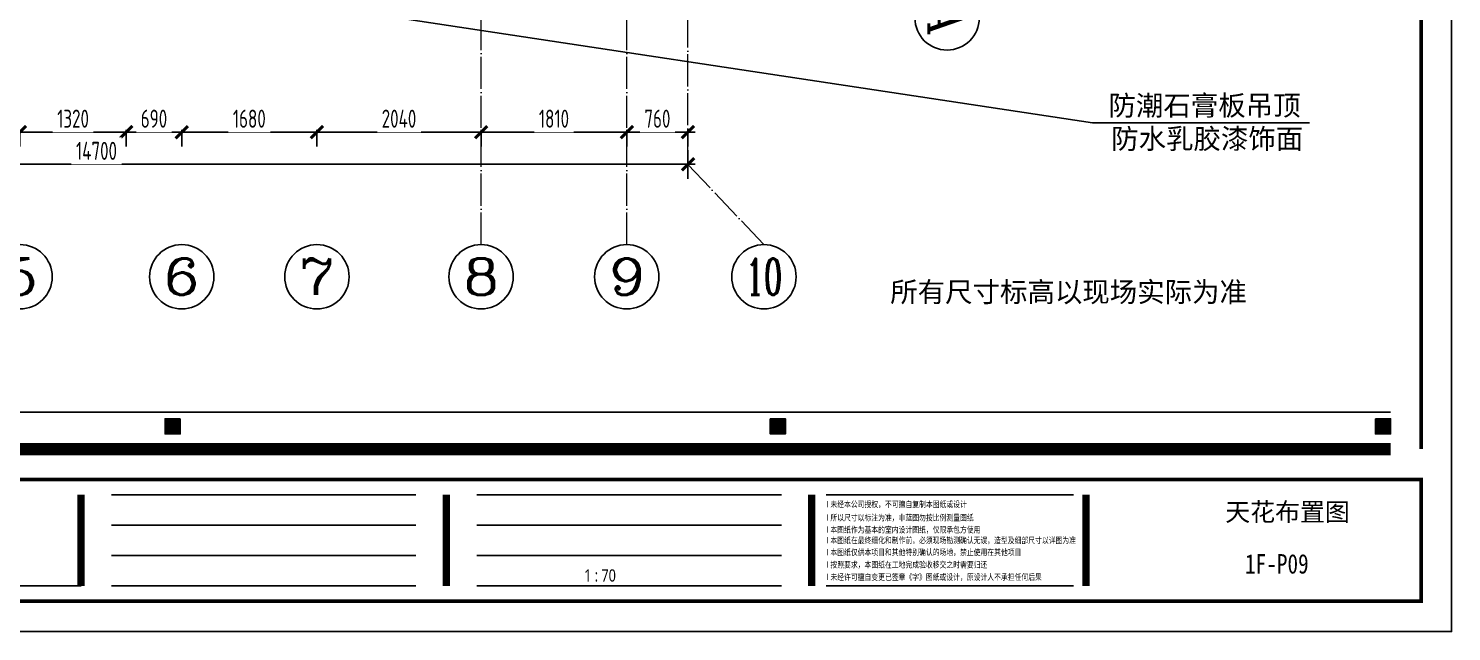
# Model space of a CAD drawing. Header units: inches. Extents: x -50945 to 250244, y -404780 to 18493.
# Drawn here: x 105423 to 123107, y -359828 to -352325 of the extents above; entities that cross this region are included whole.
import ezdxf
from ezdxf.enums import TextEntityAlignment as Align

# ---------------------------------------------------------------- set-up
doc = ezdxf.new("R2010")
doc.units = ezdxf.units.IN
doc.header["$MEASUREMENT"] = 0
doc.linetypes.add('DOTE', pattern=[2.42, 2, -0.2, 0.02, -0.2])
for name, color, linetype in [('0 @ 1 (1)', 7, 'Continuous'), ('15开关布置图-YJ', 2, 'Continuous'), ('AXIS', 1, 'Continuous'), ('AXIS_TEXT', 7, 'Continuous'), ('A图框', 7, 'Continuous'), ('D-ARCHI', 250, 'Continuous'), ('外标注', 50, 'Continuous')]:
    doc.layers.add(name, color=color, linetype=linetype)
doc.layers.add('天棚材质标注', color=2, linetype='Continuous', lineweight=5)
doc.styles.add('04.YBC-外标注3.0', font='', dxfattribs={"width": 0.8, "height": 3})
doc.styles.add('05.YBC-内标注2.5', font='', dxfattribs={"width": 0.8, "height": 2.5})
doc.styles.add('_TCH_AXIS', font='COMPLEX', dxfattribs={"bigfont": 'GBCBIG'})
doc.styles.add('COMPLEX', font='COMPLEX')
doc.styles.add('HBA-DIMT', font='ARCHS.SHX', dxfattribs={"width": 0.8})
doc.styles.get("Standard").update_dxf_attribs({"font": 'Arial.ttf'})
doc.styles.add('宋体', font='', dxfattribs={"width": 0.8})
doc.styles.get('04.YBC-外标注3.0').set_extended_font_data('SimSun')
doc.styles.get('05.YBC-内标注2.5').set_extended_font_data('SimSun')
doc.styles.get('宋体').set_extended_font_data('SimSun')
doc.dimstyles.new('HBA_40', dxfattribs={"dimscale": 50, "dimtxt": 2.5, "dimasz": 0.1, "dimexe": 2, "dimexo": 2.5, "dimgap": 0.6, "dimtad": 1, "dimdec": 0, "dimrnd": 5, "dimzin": 0, "dimtxsty": 'HBA-DIMT', "dimblk": 'HBA_DIMENSION_TICK', "dimblk1": 'HBA_DIMENSION_TICK', "dimblk2": 'HBA_DIMENSION_TICK', "dimcen": 0.125, "dimclrd": 44, "dimclre": 44, "dimclrt": 2, "dimadec": 0, "dimazin": 0, "dimtfac": 1, "dimtdec": 0, "dimtix": 1, "dimtmove": 1, "dimatfit": 3, "dimldrblk": 'HBA_Leader_Dot', "dimfxl": 0, "dimtvp": 1, "dimtfill": 1, "dimtolj": 1, "dimtzin": 0, "dimarcsym": 0})

# ---------------------------------------------------------------- blocks, each defined once
blk = doc.blocks.new('HBA_DIMENSION_TICK')
at = {"color": 0, "linetype": 'ByBlock'}
for p, q in [((-10, 0), (0, 0)), ((0, 0), (10, 0))]:
    blk.add_line(p, q, dxfattribs=at)
at = {"color": 50, "linetype": 'ByBlock'}
blk.add_solid([(-10, -7), (-7, -10), (7, 10), (10, 7)], dxfattribs=at)
blk = doc.blocks.new('*D874')
at = {"layer": 'Defpoints', "color": 0, "transparency": 16777216}
for p in [(105318, -353360), (106638, -353360), (106638, -353615)]:
    blk.add_point(p, dxfattribs=at)
at = {"layer": '外标注', "color": 44, "lineweight": -2, "transparency": 16777216}
for p, q in [((105318, -353585), (105318, -353795)), ((105327, -353615), (106629, -353615)), ((106638, -353585), (106638, -353795))]:
    blk.add_line(p, q, dxfattribs=at)
at = {"layer": '外标注', "color": 44, "lineweight": -2, "transparency": 16777216, "xscale": 9, "yscale": 9, "zscale": 9, "rotation": 180}
blk.add_blockref('HBA_DIMENSION_TICK', (105318, -353615), dxfattribs=at)
at = {"layer": '外标注', "color": 44, "lineweight": -2, "transparency": 16777216, "xscale": 9, "yscale": 9, "zscale": 9}
blk.add_blockref('HBA_DIMENSION_TICK', (106638, -353615), dxfattribs=at)
at = {"layer": '外标注', "color": 2, "transparency": 16777216, "insert": (105978, -353448), "char_height": 225, "attachment_point": 5, "style": 'HBA-DIMT', "bg_fill": 3, "box_fill_scale": 1.25, "bg_fill_color": 256, "bg_fill_true_color": 13158600, "bg_fill_transparency": 0}
blk.add_mtext('\\A1;1320', dxfattribs=at)
blk = doc.blocks.new('HBA_Leader_Dot')
at = {"color": 0, "linetype": 'ByBlock'}
blk.add_line((-5, 0), (-10, 0), dxfattribs=at)
at = {"color": 0, "linetype": 'ByBlock', "const_width": 5}
blk.add_lwpolyline([(-2.5, 0, 1), (2.5, 0, 1)], format="xyb", close=True, dxfattribs=at)
blk = doc.blocks.new('*D875')
at = {"layer": 'Defpoints', "color": 0, "transparency": 16777216}
for p in [(106638, -353360), (107328, -353360), (107328, -353615)]:
    blk.add_point(p, dxfattribs=at)
at = {"layer": '外标注', "color": 44, "lineweight": -2, "transparency": 16777216}
for p, q in [((106638, -353585), (106638, -353795)), ((106647, -353615), (107319, -353615)), ((107328, -353585), (107328, -353795))]:
    blk.add_line(p, q, dxfattribs=at)
at = {"layer": '外标注', "color": 44, "lineweight": -2, "transparency": 16777216, "xscale": 9, "yscale": 9, "zscale": 9, "rotation": 180}
blk.add_blockref('HBA_DIMENSION_TICK', (106638, -353615), dxfattribs=at)
at = {"layer": '外标注', "color": 44, "lineweight": -2, "transparency": 16777216, "xscale": 9, "yscale": 9, "zscale": 9}
blk.add_blockref('HBA_DIMENSION_TICK', (107328, -353615), dxfattribs=at)
at = {"layer": '外标注', "color": 2, "transparency": 16777216, "insert": (106983, -353448), "char_height": 225, "attachment_point": 5, "style": 'HBA-DIMT', "bg_fill": 3, "box_fill_scale": 1.25, "bg_fill_color": 256, "bg_fill_true_color": 13158600, "bg_fill_transparency": 0}
blk.add_mtext('\\A1;690', dxfattribs=at)
blk = doc.blocks.new('*D876')
at = {"layer": 'Defpoints', "color": 0, "transparency": 16777216}
for p in [(107328, -353360), (109008, -353360), (109008, -353615)]:
    blk.add_point(p, dxfattribs=at)
at = {"layer": '外标注', "color": 44, "lineweight": -2, "transparency": 16777216}
for p, q in [((107328, -353585), (107328, -353795)), ((107337, -353615), (108999, -353615)), ((109008, -353585), (109008, -353795))]:
    blk.add_line(p, q, dxfattribs=at)
at = {"layer": '外标注', "color": 44, "lineweight": -2, "transparency": 16777216, "xscale": 9, "yscale": 9, "zscale": 9, "rotation": 180}
blk.add_blockref('HBA_DIMENSION_TICK', (107328, -353615), dxfattribs=at)
at = {"layer": '外标注', "color": 44, "lineweight": -2, "transparency": 16777216, "xscale": 9, "yscale": 9, "zscale": 9}
blk.add_blockref('HBA_DIMENSION_TICK', (109008, -353615), dxfattribs=at)
at = {"layer": '外标注', "color": 2, "transparency": 16777216, "insert": (108168, -353448), "char_height": 225, "attachment_point": 5, "style": 'HBA-DIMT', "bg_fill": 3, "box_fill_scale": 1.25, "bg_fill_color": 256, "bg_fill_true_color": 13158600, "bg_fill_transparency": 0}
blk.add_mtext('\\A1;1680', dxfattribs=at)
blk = doc.blocks.new('*D877')
at = {"layer": 'Defpoints', "color": 0, "transparency": 16777216}
for p in [(109008, -353360), (111048, -353360), (111048, -353615)]:
    blk.add_point(p, dxfattribs=at)
at = {"layer": '外标注', "color": 44, "lineweight": -2, "transparency": 16777216}
for p, q in [((109008, -353585), (109008, -353795)), ((109017, -353615), (111039, -353615)), ((111048, -353585), (111048, -353795))]:
    blk.add_line(p, q, dxfattribs=at)
at = {"layer": '外标注', "color": 44, "lineweight": -2, "transparency": 16777216, "xscale": 9, "yscale": 9, "zscale": 9, "rotation": 180}
blk.add_blockref('HBA_DIMENSION_TICK', (109008, -353615), dxfattribs=at)
at = {"layer": '外标注', "color": 44, "lineweight": -2, "transparency": 16777216, "xscale": 9, "yscale": 9, "zscale": 9}
blk.add_blockref('HBA_DIMENSION_TICK', (111048, -353615), dxfattribs=at)
at = {"layer": '外标注', "color": 2, "transparency": 16777216, "insert": (110028, -353448), "char_height": 225, "attachment_point": 5, "style": 'HBA-DIMT', "bg_fill": 3, "box_fill_scale": 1.25, "bg_fill_color": 256, "bg_fill_true_color": 13158600, "bg_fill_transparency": 0}
blk.add_mtext('\\A1;2040', dxfattribs=at)
blk = doc.blocks.new('*D878')
at = {"layer": 'Defpoints', "color": 0, "transparency": 16777216}
for p in [(111048, -353360), (112859, -353360), (112859, -353615)]:
    blk.add_point(p, dxfattribs=at)
at = {"layer": '外标注', "color": 44, "lineweight": -2, "transparency": 16777216}
for p, q in [((111048, -353585), (111048, -353795)), ((111057, -353615), (112850, -353615)), ((112859, -353585), (112859, -353795))]:
    blk.add_line(p, q, dxfattribs=at)
at = {"layer": '外标注', "color": 44, "lineweight": -2, "transparency": 16777216, "xscale": 9, "yscale": 9, "zscale": 9, "rotation": 180}
blk.add_blockref('HBA_DIMENSION_TICK', (111048, -353615), dxfattribs=at)
at = {"layer": '外标注', "color": 44, "lineweight": -2, "transparency": 16777216, "xscale": 9, "yscale": 9, "zscale": 9}
blk.add_blockref('HBA_DIMENSION_TICK', (112859, -353615), dxfattribs=at)
at = {"layer": '外标注', "color": 2, "transparency": 16777216, "insert": (111954, -353448), "char_height": 225, "attachment_point": 5, "style": 'HBA-DIMT', "bg_fill": 3, "box_fill_scale": 1.25, "bg_fill_color": 256, "bg_fill_true_color": 13158600, "bg_fill_transparency": 0}
blk.add_mtext('\\A1;1810', dxfattribs=at)
blk = doc.blocks.new('*D879')
at = {"layer": 'Defpoints', "color": 0, "transparency": 16777216}
for p in [(112859, -353360), (113619, -353360), (113619, -353615)]:
    blk.add_point(p, dxfattribs=at)
at = {"layer": '外标注', "color": 44, "lineweight": -2, "transparency": 16777216}
for p, q in [((112859, -353585), (112859, -353795)), ((112868, -353615), (113610, -353615)), ((113619, -353585), (113619, -353795))]:
    blk.add_line(p, q, dxfattribs=at)
at = {"layer": '外标注', "color": 44, "lineweight": -2, "transparency": 16777216, "xscale": 9, "yscale": 9, "zscale": 9, "rotation": 180}
blk.add_blockref('HBA_DIMENSION_TICK', (112859, -353615), dxfattribs=at)
at = {"layer": '外标注', "color": 44, "lineweight": -2, "transparency": 16777216, "xscale": 9, "yscale": 9, "zscale": 9}
blk.add_blockref('HBA_DIMENSION_TICK', (113619, -353615), dxfattribs=at)
at = {"layer": '外标注', "color": 2, "transparency": 16777216, "insert": (113239, -353448), "char_height": 225, "attachment_point": 5, "style": 'HBA-DIMT', "bg_fill": 3, "box_fill_scale": 1.25, "bg_fill_color": 256, "bg_fill_true_color": 13158600, "bg_fill_transparency": 0}
blk.add_mtext('\\A1;760', dxfattribs=at)
blk = doc.blocks.new('*D880')
at = {"layer": 'Defpoints', "color": 0, "transparency": 16777216}
for p in [(98919, -353615), (113619, -353615), (113619, -354015)]:
    blk.add_point(p, dxfattribs=at)
at = {"layer": '外标注', "color": 44, "lineweight": -2, "transparency": 16777216}
for p, q in [((98919, -353840), (98919, -354195)), ((113619, -353840), (113619, -354195)), ((98928, -354015), (113610, -354015))]:
    blk.add_line(p, q, dxfattribs=at)
at = {"layer": '外标注', "color": 44, "lineweight": -2, "transparency": 16777216, "xscale": 9, "yscale": 9, "zscale": 9, "rotation": 180}
blk.add_blockref('HBA_DIMENSION_TICK', (98919, -354015), dxfattribs=at)
at = {"layer": '外标注', "color": 44, "lineweight": -2, "transparency": 16777216, "xscale": 9, "yscale": 9, "zscale": 9}
blk.add_blockref('HBA_DIMENSION_TICK', (113619, -354015), dxfattribs=at)
at = {"layer": '外标注', "color": 2, "transparency": 16777216, "insert": (106269, -353848), "char_height": 225, "attachment_point": 5, "style": 'HBA-DIMT', "bg_fill": 3, "box_fill_scale": 1.25, "bg_fill_color": 256, "bg_fill_true_color": 13158600, "bg_fill_transparency": 0}
blk.add_mtext('\\A1;14700', dxfattribs=at)
blk = doc.blocks.new('_AXISO')
blk.add_circle((0, 0), 0.5)
at = {"layer": 'AXIS_TEXT', "style": 'COMPLEX', "width": 1.041667}
blk.add_attdef('A', text='', height=0.56, dxfattribs=at).set_placement((-0.25, -0.28), (0.25, -0.28), align=Align.FIT)
blk = doc.blocks.new('gegeg')
at = {"layer": 'A图框'}
h = blk.add_hatch(color=256, dxfattribs=at)
h.dxf.hatch_style = 1
h.paths.add_polyline_path([(147800, -57733), (147975, -57733), (147975, -57558), (147800, -57558)])
h = blk.add_hatch(color=256, dxfattribs=at)
h.dxf.hatch_style = 1
h.paths.add_polyline_path([(154931, -57558), (154756, -57558), (154756, -57733), (154931, -57733)])
h = blk.add_hatch(color=256, dxfattribs=at)
h.dxf.hatch_style = 1
h.paths.add_polyline_path([(161887, -57558), (161712, -57558), (161712, -57733), (161887, -57733)])
for p, q in [((133887, -57482), (161887, -57482)), ((147184, -58433), (150684, -58433)), ((151384, -58433), (154884, -58433)), ((155398, -58433), (158242, -58433)), ((147184, -58783), (150684, -58783)), ((151384, -58783), (154884, -58783)), ((147184, -59133), (150684, -59133)), ((151384, -59133), (154884, -59133)), ((138761, -59483), (146834, -59483)), ((147184, -59483), (150684, -59483)), ((151384, -59483), (154884, -59483)), ((155398, -59483), (158242, -59483))]:
    blk.add_line(p, q, dxfattribs=at)
for points in [[(162587, -39218), (162587, -60008), (133187, -60008), (133187, -39218)], [(147975, -57558), (147800, -57558), (147800, -57733), (147975, -57733)], [(154756, -57558), (154931, -57558), (154931, -57733), (154756, -57733)], [(161712, -57558), (161887, -57558), (161887, -57733), (161712, -57733)]]:
    blk.add_lwpolyline(points, close=True, dxfattribs=at)
for points, const_width in [([(133537, -40125), (133537, -39568), (162237, -39568), (162237, -57908)], 42), ([(161887, -57908), (133887, -57908)], 140), ([(146834, -58433), (146834, -59483)], 84), ([(151034, -58433), (151034, -59483)], 84), ([(155234, -58433), (155234, -59483)], 84), ([(158387, -58433), (158387, -59483)], 84)]:
    blk.add_lwpolyline(points, dxfattribs=dict(at, const_width=const_width))
at = {"layer": 'A图框', "const_width": 42}
blk.add_lwpolyline([(133537, -58258), (162237, -58258), (162237, -59658), (133537, -59658)], close=True, dxfattribs=at)
at = {"layer": '0 @ 1 (1)', "insert": (152579, -59363), "char_height": 175, "width": 3199.54, "attachment_point": 4, "style": '05.YBC-内标注2.5'}
blk.add_mtext('{\\fMicrosoft YaHei|b0|i0|c134|p34;\\H0.8x; 1 : 70}', dxfattribs=at)
at = {"layer": 'A图框', "char_height": 70, "attachment_point": 1, "style": '04.YBC-外标注3.0'}
for s, width, insert in [('{\\fArial Unicode MS|b0|i0|c134|p0;l 未经本公司授权，不可擅自复制本图纸或设计}', 1842.18, (155405, -58508)), ('{\\fArial Unicode MS|b0|i0|c134|p0;l 所以尺寸以标注为准，非蓝图勿按比例测量图纸}', 1906.2, (155405, -58662)), ('{\\fArial Unicode MS|b0|i0|c134|p0;l 本图纸作为基本的室内设计图纸，仅限承包方使用}', 2550.12, (155405, -58801)), ('{\\fArial Unicode MS|b0|i0|c134|p0;l 本图纸在最终细化和制作前，必须现场勘测确认无误，造型及细部尺寸以详图为准}', 3701.19, (155405, -58923)), ('{\\fArial Unicode MS|b0|i0|c134|p0;l 本图纸仅供本项目和其他特别确认的场地，禁止使用在其他项目}', 3008.74, (155405, -59060)), ('{\\fArial Unicode MS|b0|i0|c134|p0;l 按照要求，本图纸在工地完成验收移交之时需要归还}', 1941.8, (155405, -59203)), ('{\\fArial Unicode MS|b0|i0|c134|p0;l 未经许可擅自变更已签章《字》图纸或设计，原设计人不承担任何后果}', 3026.66, (155405, -59346))]:
    blk.add_mtext_dynamic_manual_height_columns(s, width=width, gutter_width=1, heights=[0], dxfattribs=dict(at, insert=insert))

msp = doc.modelspace()

# ---------------------------------------------------------------- block references
at = {"layer": 'AXIS'}
ref = msp.add_blockref('_AXISO', (116838.67, -352194.62), dxfattribs=dict(at, xscale=800, yscale=800, zscale=800, rotation=270))
ref.add_attrib('A', 'A', dxfattribs={"layer": 'AXIS_TEXT', "height": 452.55, "rotation": 270, "style": '_TCH_AXIS', "width": 1.166667}).set_placement((116612.4, -351968.35), (116612.4, -352420.9), align=Align.FIT)
ref = msp.add_blockref('_AXISO', (105318.37, -355414.62), dxfattribs=dict(at, xscale=800, yscale=800, zscale=800))
ref.add_attrib('A', '5', dxfattribs={"layer": 'AXIS_TEXT', "height": 452.55, "style": '_TCH_AXIS', "width": 1.5}).set_placement((105092.1, -355640.9), (105544.64, -355640.9), align=Align.FIT)
ref = msp.add_blockref('_AXISO', (107328.37, -355414.62), dxfattribs=dict(at, xscale=800, yscale=800, zscale=800))
ref.add_attrib('A', '6', dxfattribs={"layer": 'AXIS_TEXT', "height": 452.55, "style": '_TCH_AXIS', "width": 1.5}).set_placement((107102.1, -355640.9), (107554.64, -355640.9), align=Align.FIT)
ref = msp.add_blockref('_AXISO', (109008.37, -355414.62), dxfattribs=dict(at, xscale=800, yscale=800, zscale=800))
ref.add_attrib('A', '7', dxfattribs={"layer": 'AXIS_TEXT', "height": 452.55, "style": '_TCH_AXIS', "width": 1.5}).set_placement((108782.1, -355640.9), (109234.64, -355640.9), align=Align.FIT)
ref = msp.add_blockref('_AXISO', (111048.37, -355414.62), dxfattribs=dict(at, xscale=800, yscale=800, zscale=800))
ref.add_attrib('A', '8', dxfattribs={"layer": 'AXIS_TEXT', "height": 452.55, "style": '_TCH_AXIS', "width": 1.5}).set_placement((110822.1, -355640.9), (111274.64, -355640.9), align=Align.FIT)
ref = msp.add_blockref('_AXISO', (112858.67, -355414.62), dxfattribs=dict(at, xscale=800, yscale=800, zscale=800))
ref.add_attrib('A', '9', dxfattribs={"layer": 'AXIS_TEXT', "height": 452.55, "style": '_TCH_AXIS', "width": 1.5}).set_placement((112632.4, -355640.9), (113084.95, -355640.9), align=Align.FIT)
ref = msp.add_blockref('_AXISO', (114563.34, -355414.62), dxfattribs=dict(at, xscale=800, yscale=800, zscale=800))
ref.add_attrib('A', '10', dxfattribs={"layer": 'AXIS_TEXT', "height": 452.548, "style": '_TCH_AXIS', "width": 0.724138}).set_placement((114337.06, -355640.9), (114789.61, -355640.9), align=Align.FIT)

# ---------------------------------------------------------------- texts
at = {"color": 253, "insert": (120541.39, -358863.85), "char_height": 242.164, "attachment_point": 1, "style": '宋体'}
msp.add_mtext_dynamic_manual_height_columns('1F-P09', width=66.2668, gutter_width=16.21, heights=[0], dxfattribs=at)
at = {"layer": '15开关布置图-YJ', "color": 241}
for s, p in [('防潮石膏板吊顶', (118844.71, -353408.38)), ('防水乳胶漆饰面', (118877.72, -353822.6))]:
    msp.add_text(s, height=250, dxfattribs=at).set_placement(p)
at = {"layer": '15开关布置图-YJ', "color": 241, "insert": (116132.1, -355478.03), "char_height": 250, "attachment_point": 1}
msp.add_mtext_dynamic_manual_height_columns('{\\fArial Unicode MS|b0|i0|c134|p0;所有尺寸标高以现场实际为准}', width=6146.256, gutter_width=0.5, heights=[0], dxfattribs=at)
at = {"layer": 'A图框', "insert": (120295.43, -358225.93), "char_height": 227.0292, "attachment_point": 1}
msp.add_mtext_dynamic_manual_height_columns('{\\fArial Unicode MS|b0|i0|c134|p0;天花布置图}', width=2770.8358, gutter_width=16.21, heights=[0], dxfattribs=at)

# ---------------------------------------------------------------- dimensions: what is measured, and where the dimension line sits
at = {"layer": '外标注'}
dim = msp.add_linear_dim(base=(106638.37, -353614.62), p1=(105318.37, -353359.58), p2=(106638.37, -353359.58), dimstyle='HBA_40', override={"dimscale": 90, "dimfxl": 200, "dimfxlon": 1}, dxfattribs=at)
dim.commit()
dim.dimension.update_dxf_attribs({"geometry": '*D874', "text_midpoint": (105978.37, -353448.12)})

# ---------------------------------------------------------------- leaders
at = {"layer": '天棚材质标注', "color": 6}
msp.add_leader([(105595.2, -350201.06), (94507.56, -353120.5), (92490.39, -353120.5)], dimstyle='HBA_40', override={"dimgap": 0.6, "dimtad": 0}, dxfattribs=at)

# ---------------------------------------------------------------- next in the draw order: dimensions: what is measured, and where the dimension line sits
at = {"layer": '外标注'}
dim = msp.add_linear_dim(base=(107328.37, -353614.62), p1=(106638.37, -353359.58), p2=(107328.37, -353359.58), dimstyle='HBA_40', override={"dimscale": 90, "dimfxl": 200, "dimfxlon": 1}, dxfattribs=at)
dim.commit()
dim.dimension.update_dxf_attribs({"geometry": '*D875', "text_midpoint": (106983.37, -353448.12)})

# ---------------------------------------------------------------- next in the draw order: dimensions: what is measured, and where the dimension line sits
dim = msp.add_linear_dim(base=(109008.37, -353614.62), p1=(107328.37, -353359.58), p2=(109008.37, -353359.58), dimstyle='HBA_40', override={"dimscale": 90, "dimfxl": 200, "dimfxlon": 1}, dxfattribs=at)
dim.commit()
dim.dimension.update_dxf_attribs({"geometry": '*D876', "text_midpoint": (108168.37, -353448.12)})

# ---------------------------------------------------------------- next in the draw order: dimensions: what is measured, and where the dimension line sits
dim = msp.add_linear_dim(base=(111048.37, -353614.62), p1=(109008.37, -353359.58), p2=(111048.37, -353359.58), dimstyle='HBA_40', override={"dimscale": 90, "dimfxl": 200, "dimfxlon": 1}, dxfattribs=at)
dim.commit()
dim.dimension.update_dxf_attribs({"geometry": '*D877', "text_midpoint": (110028.37, -353448.12)})

# ---------------------------------------------------------------- next in the draw order: dimensions: what is measured, and where the dimension line sits
dim = msp.add_linear_dim(base=(112858.67, -353614.62), p1=(111048.37, -353359.58), p2=(112858.67, -353359.58), dimstyle='HBA_40', override={"dimscale": 90, "dimfxl": 200, "dimfxlon": 1}, dxfattribs=at)
dim.commit()
dim.dimension.update_dxf_attribs({"geometry": '*D878', "text_midpoint": (111953.52, -353448.12)})

# ---------------------------------------------------------------- next in the draw order: dimensions: what is measured, and where the dimension line sits
dim = msp.add_linear_dim(base=(113618.67, -353614.62), p1=(112858.67, -353359.58), p2=(113618.67, -353359.58), dimstyle='HBA_40', override={"dimscale": 90, "dimfxl": 200, "dimfxlon": 1}, dxfattribs=at)
dim.commit()
dim.dimension.update_dxf_attribs({"geometry": '*D879', "text_midpoint": (113238.67, -353448.12)})

# ---------------------------------------------------------------- next in the draw order: dimensions: what is measured, and where the dimension line sits
dim = msp.add_linear_dim(base=(113618.67, -354014.62), p1=(98918.67, -353614.62), p2=(113618.67, -353614.62), dimstyle='HBA_40', override={"dimscale": 90, "dimfxl": 200, "dimfxlon": 1}, dxfattribs=at)
dim.commit()
dim.dimension.update_dxf_attribs({"geometry": '*D880', "text_midpoint": (106268.67, -353848.12)})

# ---------------------------------------------------------------- next in the draw order: leaders
at = {"layer": '天棚材质标注', "color": 6}
msp.add_leader([(107706.6, -351842.5), (118645.54, -353500.61), (121341.71, -353500.61)], dimstyle='HBA_40', override={"dimgap": 0.6, "dimtad": 0}, dxfattribs=at)

# ---------------------------------------------------------------- next in the draw order: linework, layer by layer
at = {"layer": 'D-ARCHI', "color": 251, "linetype": 'DOTE', "lineweight": 5, "ltscale": 200}
for p, q in [((113618.67, -354014.62), (113618.67, -340066.05)), ((112858.67, -355014.62), (112858.67, -347486.29)), ((111048.37, -355014.62), (111048.37, -348686.29)), ((113618.67, -354017.12), (114563.34, -355014.62))]:
    msp.add_line(p, q, dxfattribs=at)

# ---------------------------------------------------------------- next in the draw order: block references
at = {"layer": '15开关布置图-YJ', "color": 2, "xscale": 1.081091401797356, "yscale": 1.081091401797356, "zscale": 1.081091401797356}
msp.add_blockref('gegeg', (-52664.31, -294954.08), dxfattribs=at)

doc.saveas('drawing.dxf')
